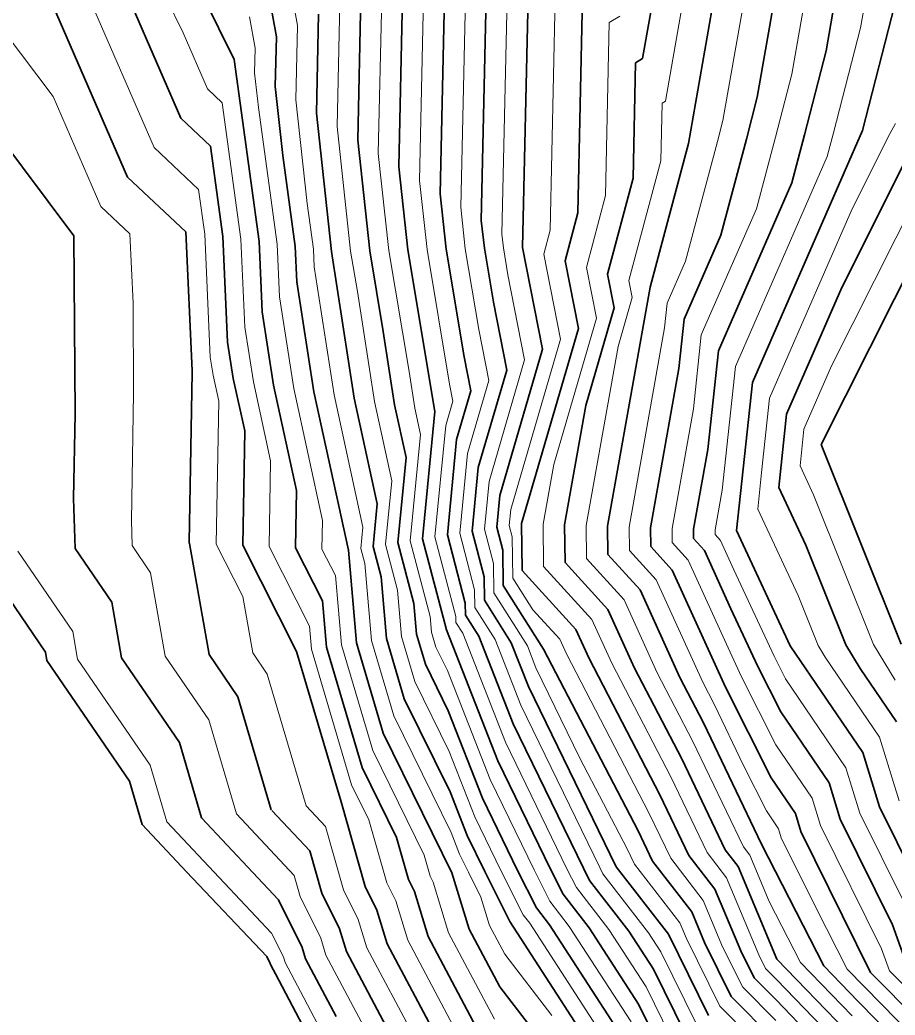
# Model space of a CAD drawing. Header units: millimetres. Extents: x -861324 to 439029, y -308065 to 694685.
# Drawn here: x 35643 to 73427, y 88738 to 131723 of the extents above; entities that cross this region are included whole.
import ezdxf

# ---------------------------------------------------------------- set-up
doc = ezdxf.new("R2010")
doc.units = ezdxf.units.MM
for name, color, linetype, lineweight in [('C-TOPO', 7, 'Continuous', 9), ('C-TOPO-MAJR', 7, 'Continuous', 35), ('C-TOPO-MINR', 7, 'Continuous', 9)]:
    doc.layers.add(name, color=color, linetype=linetype, lineweight=lineweight)

msp = doc.modelspace()

# ---------------------------------------------------------------- linework, layer by layer
at = {"layer": 'C-TOPO', "lineweight": 35}
for p, q in [((36749, 104418), (33833, 108698)), ((36812, 104059), (36749, 104418)), ((40375, 98842), (36812, 104059)), ((40927, 96972), (40375, 98842)), ((42836, 94933), (40927, 96972)), ((46298, 91276), (42836, 94933)), ((46450, 90966), (46298, 91276)), ((46473, 90893), (46450, 90966)), ((46671, 90520), (46473, 90893)), ((48991, 86128), (46671, 90520))]:
    msp.add_line(p, q, dxfattribs=at)
at = {"layer": 'C-TOPO-MAJR'}
for p, q in [((57673, 136855), (57344, 121894)), ((63668, 136540), (62529, 130052)), ((55847, 135877), (55564, 123053)), ((66214, 136110), (64504, 126378)), ((68759, 135680), (67477, 128380)), ((42444, 135002), (44888, 130011)), ((71305, 135250), (70450, 130383)), ((54020, 134900), (53785, 124213)), ((36170, 134437), (40282, 124936)), ((46235, 133701), (46714, 130988)), ((52194, 133922), (52006, 125372)), ((59950, 133363), (59731, 123388)), ((50367, 132944), (50226, 126532)), ((40492, 132310), (42585, 127473)), ((48541, 131966), (48447, 127691)), ((73423, 132386), (72025, 126946)), ((46714, 130988), (46667, 128851)), ((70450, 130383), (69518, 126757)), ((44888, 130011), (45968, 122149)), ((62227, 129870), (62117, 124883)), ((62529, 130052), (62227, 129870)), ((46667, 128851), (46993, 125864)), ((67477, 128380), (67011, 126567)), ((33810, 127952), (37978, 122399)), ((48447, 127691), (49097, 121717)), ((42585, 127473), (43867, 126272)), ((72025, 126946), (67270, 116064)), ((50226, 126532), (50747, 121752)), ((64504, 126378), (62853, 120173)), ((67011, 126567), (65911, 122431)), ((69518, 126757), (68968, 124688)), ((74387, 126652), (71132, 120166)), ((43867, 126272), (44404, 122365)), ((76749, 126358), (70239, 113386)), ((46993, 125864), (47533, 121933)), ((52006, 125372), (52396, 121788)), ((40282, 124936), (42800, 122576)), ((62117, 124883), (61017, 120746)), ((68968, 124688), (65798, 117434)), ((53786, 124204), (54045, 121823)), ((59731, 123388), (59180, 121320)), ((55564, 123053), (55694, 121858)), ((42800, 122576), (43074, 116582)), ((37978, 122399), (38022, 114715)), ((44404, 122365), (44612, 117802)), ((45968, 122149), (46107, 119107)), ((65911, 122431), (64326, 118803)), ((47533, 121933), (47602, 120412)), ((49097, 121717), (50079, 115382)), ((50747, 121752), (51329, 118266)), ((52396, 121788), (53561, 114815)), ((54045, 121823), (54822, 117175)), ((55694, 121858), (56083, 119534)), ((57344, 121894), (58207, 117494)), ((59180, 121320), (59756, 118387)), ((47602, 120412), (48338, 115665)), ((61017, 120746), (61305, 119280)), ((62853, 120173), (61014, 109849)), ((71132, 120166), (68743, 114694)), ((56083, 119534), (56659, 116601)), ((46107, 119107), (46596, 115949)), ((61305, 119280), (60078, 115073)), ((64326, 118803), (64096, 116669)), ((51329, 118266), (51820, 115099)), ((59756, 118387), (57302, 109973)), ((44612, 117802), (44855, 116232)), ((58207, 117494), (56367, 111184)), ((65798, 117434), (65339, 113166)), ((54822, 117175), (55110, 115708)), ((43074, 116491), (42949, 109159)), ((43074, 116582), (43074, 116491)), ((56659, 116601), (55432, 112394)), ((64096, 116669), (62870, 109787)), ((44855, 116232), (45347, 113967)), ((67270, 116064), (66582, 109663)), ((46596, 115949), (47585, 111390)), ((48338, 115665), (49824, 108814)), ((55110, 115708), (54497, 113605)), ((50079, 115382), (51070, 110814)), ((51820, 115099), (52316, 112815)), ((53561, 114815), (53029, 109311)), ((60078, 115073), (59158, 109911)), ((38022, 114715), (37959, 111049)), ((68743, 114694), (68410, 111524)), ((45347, 113967), (45262, 109030)), ((54497, 113605), (54097, 109476)), ((65339, 113166), (64726, 109725)), ((70239, 113386), (73693, 104755)), ((52316, 112815), (51961, 109145)), ((55432, 112394), (55166, 109642)), ((47585, 111390), (47543, 108922)), ((68410, 111524), (69571, 109039)), ((37959, 111049), (38022, 108898)), ((56367, 111184), (56234, 109808)), ((51070, 110814), (50893, 108979)), ((55166, 109642), (55682, 107674)), ((56234, 109808), (56492, 108824)), ((57302, 109973), (57330, 107937)), ((59158, 109911), (59180, 108282)), ((61014, 109849), (61031, 108627)), ((62870, 109787), (62881, 108972)), ((64726, 109725), (64731, 109318)), ((66582, 109663), (68903, 104693)), ((53029, 109311), (54061, 105375)), ((54097, 109476), (54871, 106525)), ((64731, 109318), (65194, 108810)), ((38022, 108898), (39607, 106572)), ((42949, 109159), (42950, 109134)), ((42950, 109134), (42968, 109106)), ((42968, 109106), (43808, 104311)), ((45262, 109030), (47590, 104448)), ((47543, 108922), (48707, 106631)), ((49824, 108814), (50178, 104819)), ((50893, 108979), (51236, 107667)), ((51961, 109145), (52649, 106521)), ((56492, 108824), (56513, 107296)), ((62881, 108972), (63806, 107957)), ((65194, 108810), (66342, 106286)), ((69571, 109039), (71298, 104724)), ((61031, 108627), (62418, 107105)), ((57330, 107937), (59642, 105399)), ((59180, 108282), (61030, 106252)), ((63806, 107957), (66102, 102909)), ((51236, 107667), (51472, 105004)), ((55682, 107674), (55695, 106656)), ((56513, 107296), (58254, 104546)), ((62418, 107105), (64140, 103318)), ((48707, 106631), (48884, 104633)), ((55695, 106656), (56856, 104823)), ((39607, 106572), (40026, 104175)), ((52649, 106521), (52767, 105190)), ((54871, 106525), (54878, 106016)), ((61030, 106252), (62178, 103728)), ((66342, 106286), (67502, 103801)), ((54878, 106016), (55458, 105099)), ((54061, 105375), (56274, 99714)), ((59642, 105399), (60216, 104137)), ((51472, 105004), (52239, 102403)), ((52767, 105190), (53150, 103889)), ((55458, 105099), (56934, 101325)), ((48884, 104633), (50418, 99430)), ((50178, 104819), (51329, 100916)), ((56856, 104823), (57594, 102936)), ((58254, 104546), (62330, 96693)), ((68903, 104693), (72031, 100082)), ((71298, 104724), (71922, 103705)), ((40026, 104175), (42527, 100514)), ((43808, 104311), (45058, 102481)), ((47590, 104448), (49507, 97944)), ((60216, 104137), (63273, 98247)), ((53150, 103889), (54138, 101878)), ((62178, 103728), (64216, 99801)), ((67502, 103801), (68490, 101838)), ((71922, 103705), (73486, 101400)), ((64140, 103318), (65159, 101355)), ((57594, 102936), (61387, 95139)), ((66102, 102909), (68078, 98983)), ((45058, 102481), (46496, 97603)), ((52239, 102403), (54216, 98380)), ((54138, 101878), (55614, 98104)), ((68490, 101838), (70576, 98764)), ((56934, 101325), (59968, 95087)), ((65159, 101355), (67666, 96128)), ((51329, 100916), (54293, 94883)), ((42527, 100514), (43486, 97262)), ((64216, 99801), (66096, 95881)), ((72031, 100082), (72758, 97729)), ((50418, 99430), (51900, 96413)), ((56274, 99714), (58550, 95036)), ((68078, 98983), (69121, 97446)), ((70576, 98764), (71061, 97195)), ((54216, 98380), (54954, 96493)), ((55614, 98104), (57131, 94985)), ((63273, 98247), (64526, 95633)), ((46517, 97581), (48157, 95829)), ((49507, 97944), (50550, 94299)), ((72758, 97729), (74261, 94688)), ((43486, 97262), (46806, 93715)), ((69121, 97446), (69363, 96661)), ((71061, 97195), (73315, 92634)), ((51900, 96413), (52422, 94591)), ((54954, 96493), (55712, 94934)), ((62330, 96693), (62957, 95386)), ((69363, 96661), (72370, 90580)), ((66096, 95881), (66659, 95153)), ((67666, 96128), (70349, 90869)), ((48157, 95829), (48678, 94007)), ((64526, 95633), (65652, 94178)), ((58550, 95036), (59092, 93957)), ((59968, 95087), (60240, 94548)), ((61387, 95139), (63638, 92229)), ((62957, 95386), (64645, 93203)), ((66659, 95153), (68329, 91157)), ((52422, 94591), (52676, 94075)), ((54293, 94883), (55032, 92453)), ((55712, 94934), (56797, 92775)), ((57131, 94985), (57945, 93366)), ((50550, 94299), (51059, 93268)), ((60240, 94548), (61928, 92365)), ((65652, 94178), (66765, 91514)), ((46806, 93715), (47825, 91653)), ((48678, 94007), (49442, 92460)), ((52676, 94075), (53267, 92132)), ((59092, 93957), (60218, 92502)), ((57945, 93366), (58507, 92638)), ((51059, 93268), (51503, 91810)), ((64645, 93203), (65202, 91872)), ((49442, 92460), (49738, 91488)), ((55032, 92453), (56356, 89965)), ((56797, 92775), (61073, 86178)), ((58507, 92638), (61714, 87690)), ((60218, 92502), (62355, 89203)), ((73315, 92634), (74000, 90711)), ((53267, 92132), (55915, 87155)), ((61928, 92365), (62997, 90716)), ((63638, 92229), (65368, 88723)), ((47825, 91653), (47973, 91167)), ((51503, 91810), (55474, 84345)), ((65202, 91872), (66355, 89534)), ((47973, 91167), (49296, 88678)), ((49738, 91488), (52385, 86512)), ((66765, 91514), (67342, 90346)), ((68329, 91157), (71305, 88076)), ((62997, 90716), (64381, 87911)), ((70349, 90869), (71837, 89328)), ((67342, 90346), (68293, 89391)), ((72370, 90580), (77484, 85379)), ((56356, 89965), (60432, 84665)), ((66355, 89534), (68257, 87625)), ((62355, 89203), (63393, 87099)), ((68293, 89391), (70773, 86823)), ((71837, 89328), (76313, 84777))]:
    msp.add_line(p, q, dxfattribs=at)
at = {"layer": 'C-TOPO-MINR'}
for p, q in [((56760, 136366), (56454, 122473)), ((64941, 136325), (63517, 128215)), ((67486, 135895), (65991, 127379)), ((46909, 135546), (47628, 131477)), ((70032, 135465), (68964, 129382)), ((54933, 135388), (54675, 123633)), ((58812, 135109), (58537, 122641)), ((72577, 135035), (71936, 131385)), ((40860, 134896), (42690, 131160)), ((53107, 134411), (52895, 124792)), ((38294, 133459), (41433, 126205)), ((51281, 133433), (51116, 125952)), ((49454, 132455), (49336, 127112)), ((45562, 131856), (45801, 130499)), ((61089, 131616), (60924, 124136)), ((61541, 131889), (61089, 131616)), ((34965, 131227), (37074, 128418)), ((42690, 131160), (43736, 128742)), ((47628, 131477), (47557, 128271)), ((71936, 131385), (70772, 126851)), ((45801, 130499), (45778, 129431)), ((45778, 129431), (45940, 127937)), ((68964, 129382), (68265, 126662)), ((43736, 128742), (44377, 128141)), ((37074, 128418), (39130, 123668)), ((44377, 128141), (45186, 122257)), ((47557, 128271), (48045, 123790)), ((63366, 128124), (63311, 125630)), ((63517, 128215), (63366, 128124)), ((45940, 127937), (46751, 122041)), ((65991, 127379), (65758, 126472)), ((73438, 127250), (73206, 126799)), ((49336, 127112), (49922, 121735)), ((70772, 126851), (70497, 125817)), ((65758, 126472), (64382, 121302)), ((68265, 126662), (67439, 123559)), ((75568, 126505), (70686, 116776)), ((73206, 126799), (71579, 123556)), ((41433, 126205), (43356, 124403)), ((51116, 125952), (51571, 121770)), ((63311, 125630), (61935, 120460)), ((70497, 125817), (66534, 116749)), ((52895, 124792), (53221, 121805)), ((43356, 124403), (43621, 122473)), ((60924, 124136), (60099, 121033)), ((39130, 123668), (40389, 122488)), ((48045, 123790), (48315, 121825)), ((54675, 123633), (54870, 121841)), ((67439, 123559), (65062, 118118)), ((71579, 123556), (70384, 120820)), ((58537, 122641), (58262, 121607)), ((40389, 122488), (40526, 119491)), ((43621, 122473), (43864, 117149)), ((45186, 122257), (45360, 118454)), ((56454, 122473), (56519, 121876)), ((46751, 122041), (46855, 119759)), ((48315, 121825), (48350, 121064)), ((49922, 121735), (50213, 119992)), ((51571, 121770), (52445, 116541)), ((53221, 121805), (54192, 115995)), ((54870, 121841), (55453, 118354)), ((56519, 121876), (56713, 120714)), ((58262, 121607), (58982, 117940)), ((64382, 121302), (63590, 119488)), ((48350, 121064), (49208, 115524)), ((60099, 121033), (60530, 118833)), ((70384, 120820), (68007, 115379)), ((56713, 120714), (57433, 117047)), ((61935, 120460), (62079, 119726)), ((50213, 119992), (50949, 115240)), ((46855, 119759), (47467, 115807)), ((62079, 119726), (61466, 117623)), ((40526, 119491), (40548, 115603)), ((63590, 119488), (63475, 118421)), ((60530, 118833), (58690, 112523)), ((45360, 118454), (45726, 116091)), ((55453, 118354), (55884, 116155)), ((63475, 118421), (61942, 109818)), ((58982, 117940), (56835, 110579)), ((65062, 118118), (64718, 114918)), ((61466, 117623), (60086, 109880)), ((43864, 117149), (43985, 116374)), ((57433, 117047), (55900, 111789)), ((52445, 116541), (52691, 114957)), ((66534, 116749), (65960, 111415)), ((70686, 116776), (69491, 114040)), ((43985, 116374), (44227, 115255)), ((45726, 116091), (46466, 112678)), ((55884, 116155), (54964, 112999)), ((47467, 115807), (48705, 110102)), ((54192, 115995), (54336, 115262)), ((40548, 115603), (40454, 110104)), ((44227, 115255), (44122, 109084)), ((49208, 115524), (50447, 109814)), ((50949, 115240), (51693, 111814)), ((54336, 115262), (54029, 114210)), ((68007, 115379), (67662, 112179)), ((52691, 114957), (52939, 113815)), ((64718, 114918), (63798, 109756)), ((54029, 114210), (53563, 109393)), ((69491, 114040), (69325, 112455)), ((52939, 113815), (52495, 109228)), ((46466, 112678), (46403, 108976)), ((54964, 112999), (54632, 109559)), ((58690, 112523), (58230, 109942)), ((69325, 112455), (69905, 111212)), ((51693, 111814), (51427, 109062)), ((55900, 111789), (55700, 109725)), ((67662, 112179), (67496, 110594)), ((65960, 111415), (65654, 109694)), ((69905, 111212), (72496, 104740)), ((56835, 110579), (56768, 109890)), ((67496, 110594), (69237, 106866)), ((40454, 110104), (40486, 109016)), ((48705, 110102), (48684, 108868)), ((50447, 109814), (50358, 108896)), ((55700, 109725), (56087, 108249)), ((56768, 109890), (56897, 109399)), ((58230, 109942), (58255, 108109)), ((60086, 109880), (60105, 108455)), ((61942, 109818), (61956, 108800)), ((63798, 109756), (63806, 109145)), ((65654, 109694), (65657, 109490)), ((52495, 109228), (53355, 105948)), ((53563, 109393), (54466, 105950)), ((54632, 109559), (55276, 107100)), ((56897, 109399), (56921, 107616)), ((65657, 109490), (65888, 109237)), ((65888, 109237), (66462, 107974)), ((35558, 108781), (37926, 105305)), ((40486, 109016), (41288, 107839)), ((44122, 109084), (45271, 106821)), ((46403, 108976), (48148, 105539)), ((48684, 108868), (49266, 107722)), ((50358, 108896), (50530, 108241)), ((51427, 109062), (51943, 107094)), ((61956, 108800), (63112, 107531)), ((63806, 109145), (64500, 108384)), ((60105, 108455), (61724, 106678)), ((64500, 108384), (66222, 104597)), ((50530, 108241), (50825, 104912)), ((56087, 108249), (56104, 106976)), ((58255, 108109), (60336, 105826)), ((66462, 107974), (68203, 104247)), ((41288, 107839), (41917, 104243)), ((49266, 107722), (49531, 104726)), ((56921, 107616), (57792, 106242)), ((63112, 107531), (65121, 103114)), ((51943, 107094), (52119, 105097)), ((55276, 107100), (55287, 106336)), ((45271, 106821), (45699, 104380)), ((56104, 106976), (57555, 104685)), ((61724, 106678), (63159, 103523)), ((69237, 106866), (70100, 104708)), ((55287, 106336), (56157, 104961)), ((57792, 106242), (58948, 104973)), ((53355, 105948), (53414, 105283)), ((54466, 105950), (54469, 105695)), ((60336, 105826), (61197, 103932)), ((48148, 105539), (48237, 104541)), ((54469, 105695), (54760, 105237)), ((37926, 105305), (38136, 104106)), ((50825, 104912), (51784, 101660)), ((52119, 105097), (52695, 103146)), ((53414, 105283), (53605, 104632)), ((54760, 105237), (56604, 100520)), ((56157, 104961), (57264, 102130)), ((58948, 104973), (59235, 104342)), ((48237, 104541), (49962, 98687)), ((49531, 104726), (50873, 100173)), ((53605, 104632), (54100, 103626)), ((57555, 104685), (57924, 103741)), ((66222, 104597), (66802, 103355)), ((70100, 104708), (70413, 104199)), ((72496, 104740), (73432, 103211)), ((38136, 104106), (41261, 99531)), ((41917, 104243), (43793, 101497)), ((45699, 104380), (46324, 103464)), ((59235, 104342), (62801, 97470)), ((68203, 104247), (68697, 103265)), ((70413, 104199), (72759, 100741)), ((54100, 103626), (55944, 98909)), ((57924, 103741), (59820, 99842)), ((61197, 103932), (63744, 99024)), ((46324, 103464), (48002, 97773)), ((63159, 103523), (64687, 100578)), ((66802, 103355), (68284, 100410)), ((68697, 103265), (71304, 99423)), ((52695, 103146), (54177, 100129)), ((65121, 103114), (65630, 102132)), ((57264, 102130), (60678, 95113)), ((65630, 102132), (66884, 99518)), ((43793, 101497), (44991, 97432)), ((51784, 101660), (54255, 96631)), ((72759, 100741), (73607, 97995)), ((50873, 100173), (53097, 95648)), ((56604, 100520), (59259, 95062)), ((64687, 100578), (66881, 96004)), ((68284, 100410), (69848, 98105)), ((54177, 100129), (55284, 97299)), ((59820, 99842), (61858, 95916)), ((41261, 99531), (41980, 97091)), ((66884, 99518), (67872, 97555)), ((71304, 99423), (71909, 97462)), ((55944, 98909), (57840, 95011)), ((63744, 99024), (65311, 95757)), ((49962, 98687), (50704, 97178)), ((69848, 98105), (70212, 96928)), ((48002, 97773), (48832, 96887)), ((44991, 97432), (47481, 94772)), ((50704, 97178), (51486, 94445)), ((55284, 97299), (56422, 94959)), ((62801, 97470), (63741, 95510)), ((67872, 97555), (68393, 96787)), ((71909, 97462), (73788, 93661)), ((41980, 97091), (44470, 94431)), ((48832, 96887), (49614, 94153)), ((68393, 96787), (68514, 96395)), ((70212, 96928), (72842, 91607)), ((54255, 96631), (54623, 95688)), ((68514, 96395), (70018, 93354)), ((61858, 95916), (62172, 95262)), ((66881, 96004), (67162, 95640)), ((53097, 95648), (53358, 94737)), ((54623, 95688), (55003, 94908)), ((63741, 95510), (65148, 93691)), ((65311, 95757), (66155, 94666)), ((67162, 95640), (67997, 93643)), ((57840, 95011), (58518, 93661)), ((59259, 95062), (59666, 94252)), ((60678, 95113), (60813, 94843)), ((62172, 95262), (64141, 92716)), ((47481, 94772), (47742, 93861)), ((53358, 94737), (53485, 94479)), ((55003, 94908), (55545, 93829)), ((56422, 94959), (57371, 93070)), ((60813, 94843), (62783, 92297)), ((66155, 94666), (67547, 91336)), ((44470, 94431), (46507, 92280)), ((49614, 94153), (50251, 92864)), ((51486, 94445), (51868, 93671)), ((53485, 94479), (54150, 92292)), ((59666, 94252), (61073, 92434)), ((47742, 93861), (48634, 92056)), ((55545, 93829), (55915, 92614)), ((51868, 93671), (52385, 91971)), ((58518, 93661), (59362, 92570)), ((65148, 93691), (65983, 91693)), ((67997, 93643), (69339, 91013)), ((70018, 93354), (71359, 90725)), ((50251, 92864), (50620, 91649)), ((57371, 93070), (57652, 92707)), ((55915, 92614), (56577, 91370)), ((57652, 92707), (61394, 86934)), ((59362, 92570), (62035, 88447)), ((61073, 92434), (62676, 89960)), ((64141, 92716), (64420, 92050)), ((46507, 92280), (47016, 91249)), ((48634, 92056), (48855, 91328)), ((54150, 92292), (56135, 88560)), ((62783, 92297), (63317, 91472)), ((64420, 92050), (65861, 89128)), ((50620, 91649), (53929, 85428)), ((52385, 91971), (55694, 85750)), ((65983, 91693), (66848, 89940)), ((72842, 91607), (73185, 90646)), ((47016, 91249), (47090, 91006)), ((48855, 91328), (50841, 87595)), ((56577, 91370), (58615, 88720)), ((63317, 91472), (64874, 88317)), ((67547, 91336), (67836, 90751)), ((47090, 91006), (47752, 89762)), ((67836, 90751), (68311, 90274)), ((69339, 91013), (71571, 88702)), ((71359, 90725), (72103, 89954)), ((68311, 90274), (71039, 87449)), ((73185, 90646), (77660, 86095)), ((62676, 89960), (63887, 87505)), ((66848, 89940), (68275, 88508)), ((72103, 89954), (76899, 85078)), ((47752, 89762), (49787, 85909)), ((65861, 89128), (68238, 86742))]:
    msp.add_line(p, q, dxfattribs=at)

doc.saveas('drawing.dxf')
